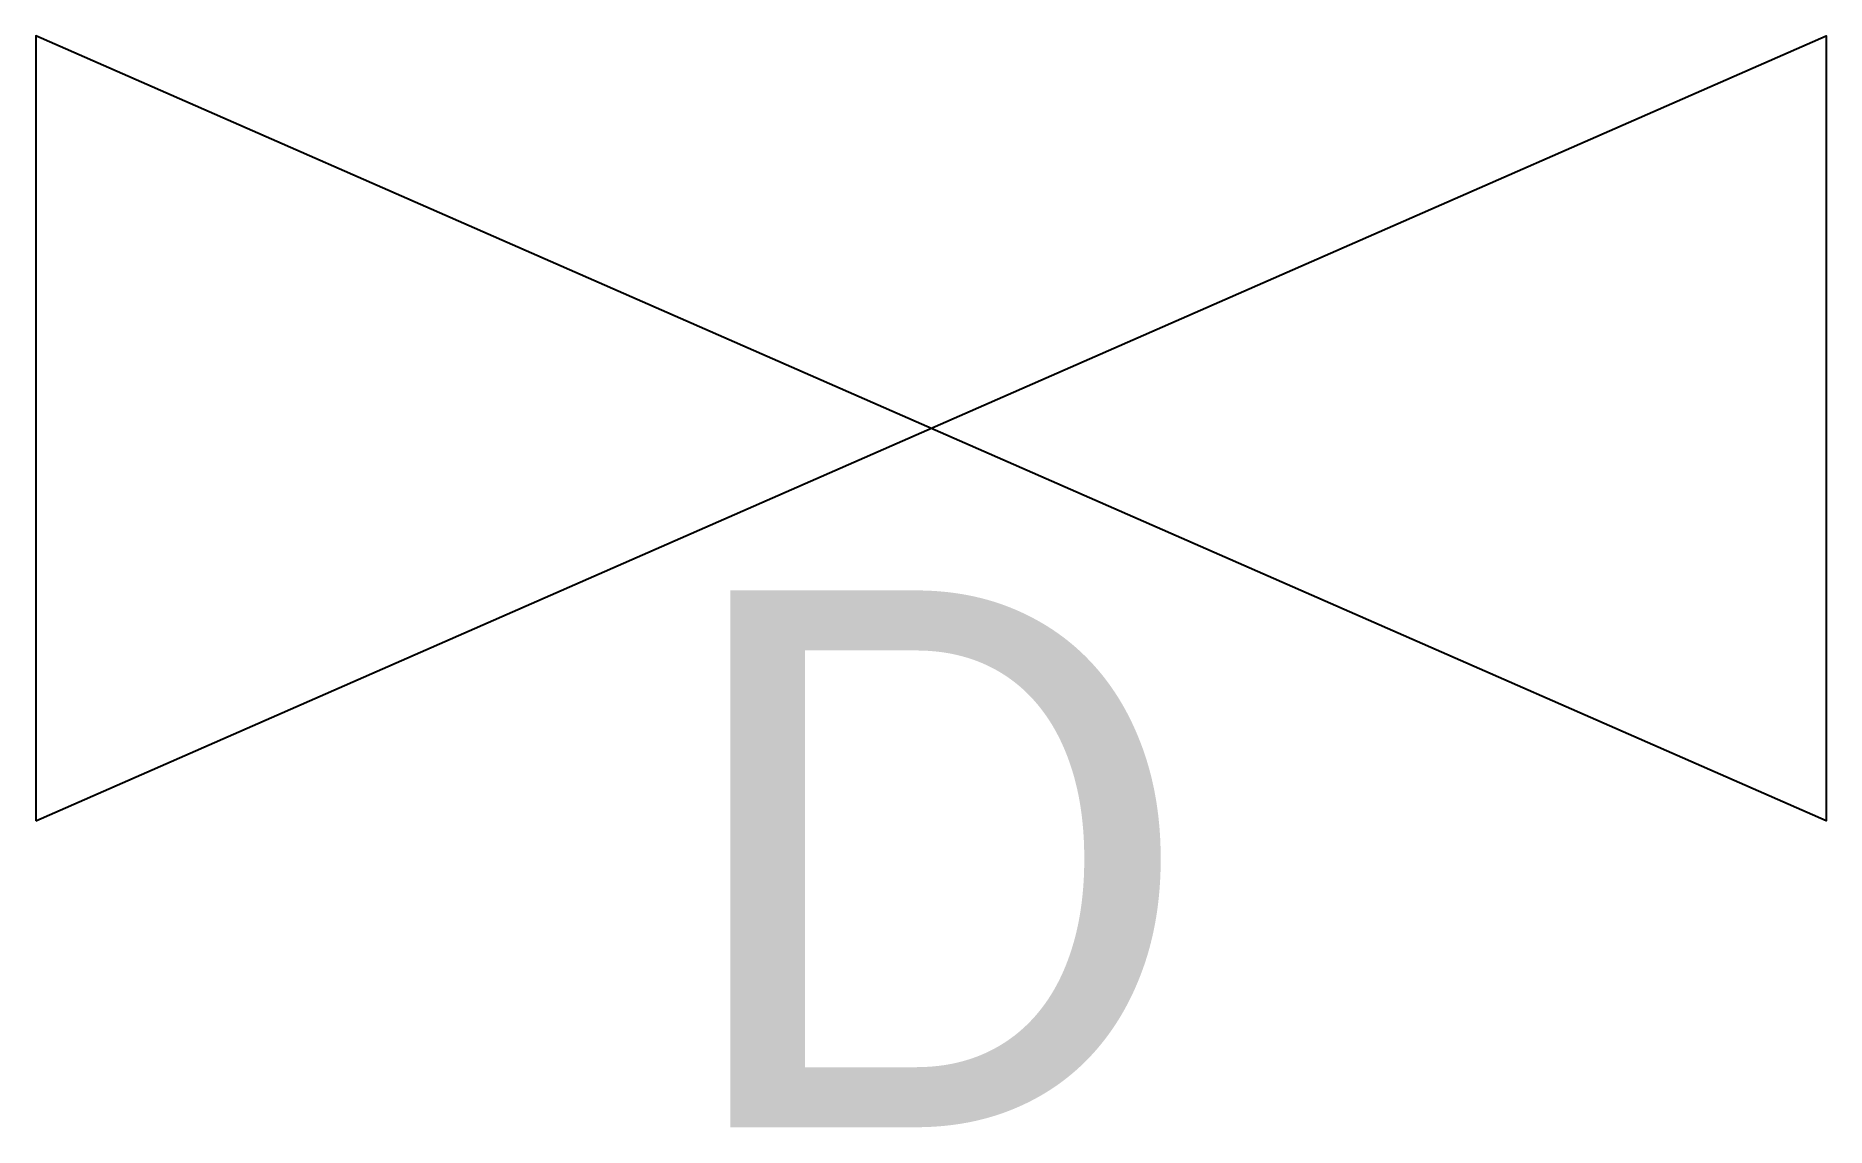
# Model space of a CAD drawing. Extents: x -1.5 to 1.5, y -1.17 to 0.66.
import ezdxf

# ---------------------------------------------------------------- set-up
doc = ezdxf.new("R2010")
doc.units = 0
doc.header["$MEASUREMENT"] = 0
doc.layers.add('C-STRM-STRC', color=85, linetype='Continuous')
doc.styles.add('EXISTING', font='calibrili.ttf')

msp = doc.modelspace()

# ---------------------------------------------------------------- linework, layer by layer
at = {"layer": 'C-STRM-STRC'}
msp.add_lwpolyline([(-1.5, -0.6581), (1.5, 0.6581), (1.5, -0.6581), (-1.5, 0.6581)], close=True, dxfattribs=at)

# ---------------------------------------------------------------- texts
at = {"layer": 'C-STRM-STRC', "insert": (0, -0.7217), "char_height": 0.9, "width": 2, "attachment_point": 5, "style": 'EXISTING'}
msp.add_mtext('D', dxfattribs=at)

doc.saveas('drawing.dxf')
